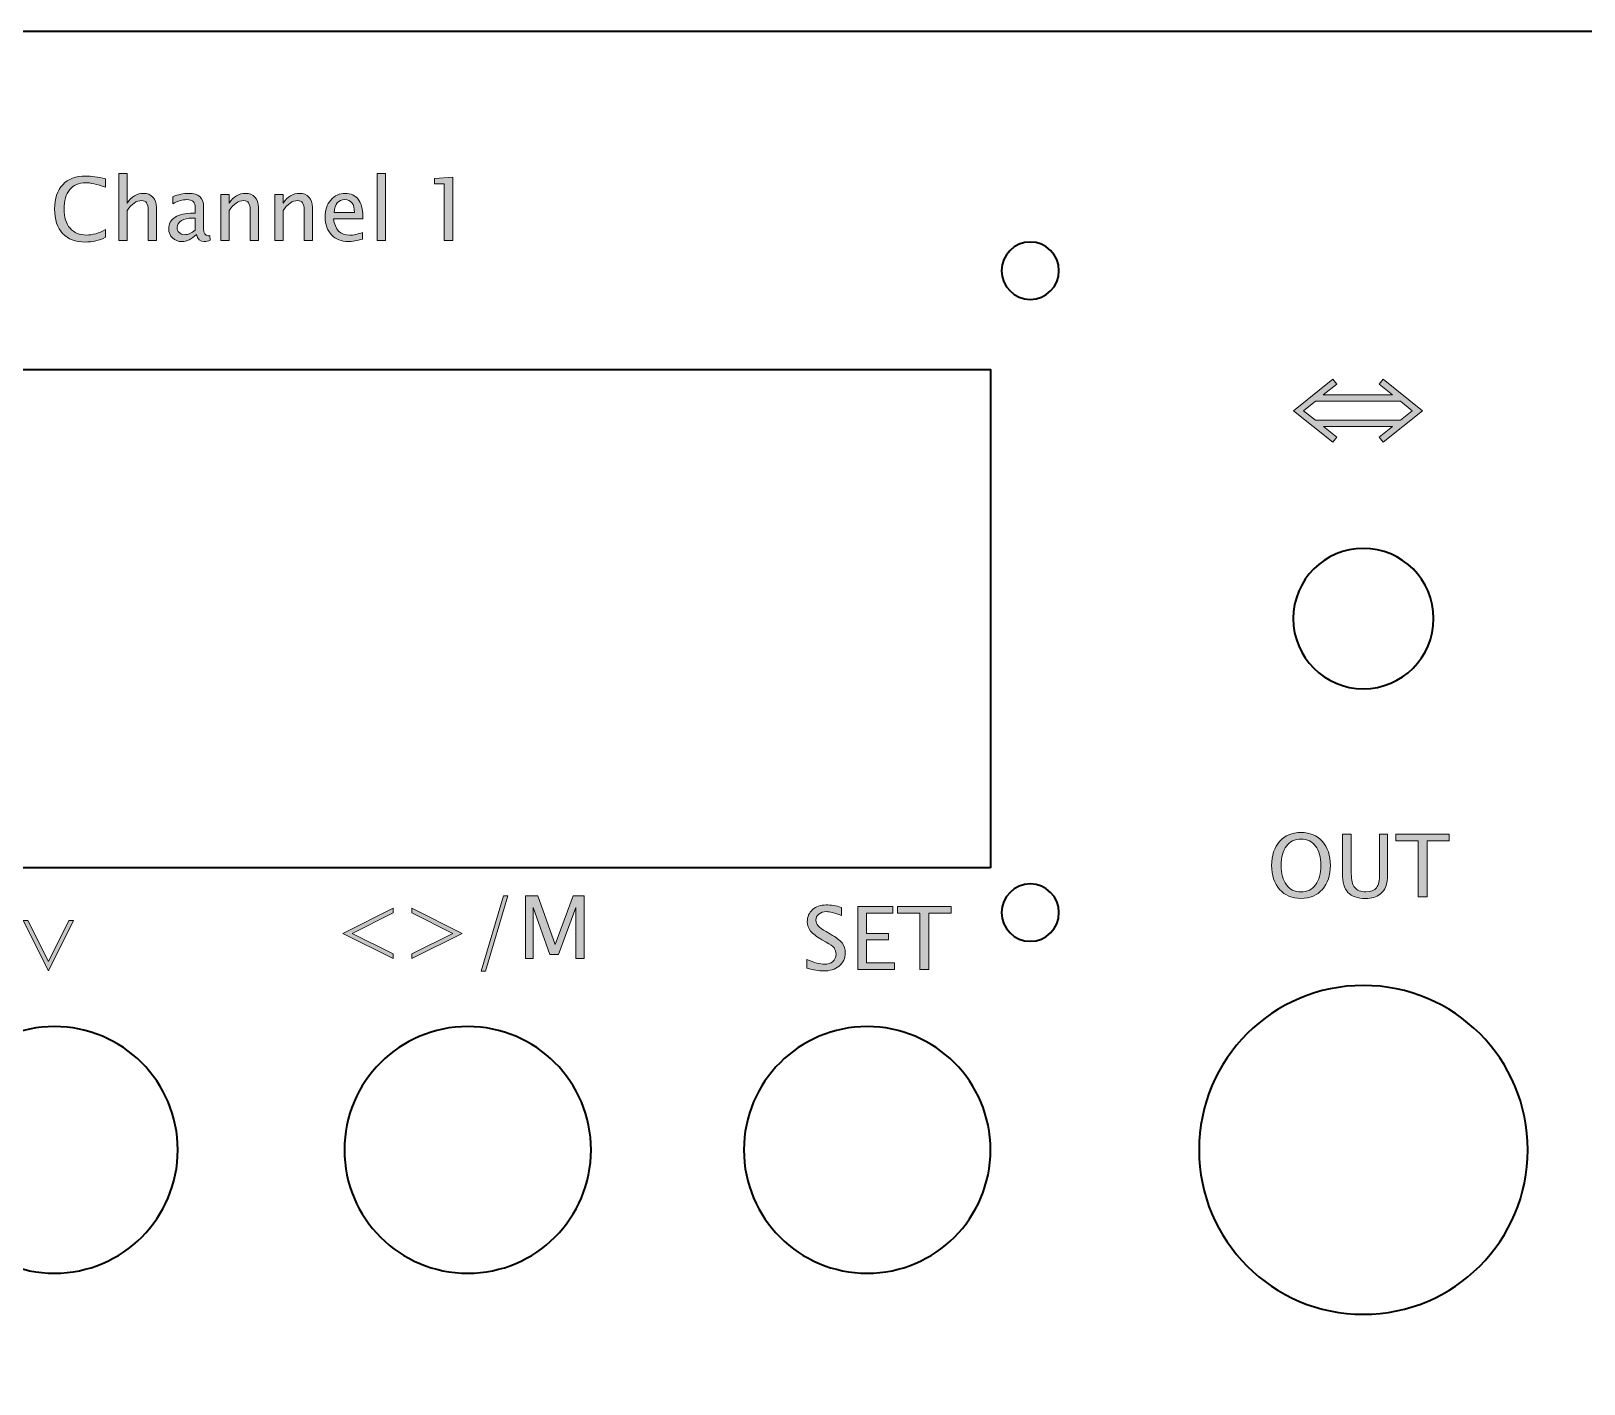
# Model space of a CAD drawing. Header units: inches. Extents: x 4 to 816, y 71 to 806.
# Drawn here: x 95.6 to 168, y 652.1 to 715.2 of the extents above; entities that cross this region are included whole.
import ezdxf

# ---------------------------------------------------------------- set-up
doc = ezdxf.new("R2010")
doc.units = ezdxf.units.IN
doc.header["$MEASUREMENT"] = 0
doc.layers.add('Layer 1', color=7, linetype='Continuous')

# ---------------------------------------------------------------- blocks, each defined once
blk = doc.blocks.new('block 9')
at = {"layer": 'Layer 1', "color": 240, "lineweight": 35, "true_color": 0xed1c24}
blk.add_lwpolyline([(23.165, 715.165), (406.63, 715.165), (406.63, 588.621), (23.165, 588.621)], dxfattribs=at)
blk = doc.blocks.new('block 248')
at = {"layer": 'Layer 1', "color": 240, "lineweight": 35, "true_color": 0xed1c24}
blk.add_lwpolyline([(140.364, 676.139), (72.012, 676.139), (72.012, 699.387), (140.364, 699.387), (140.364, 676.139)], dxfattribs=at)
blk = doc.blocks.new('block 249')
at = {"layer": 'Layer 1', "color": 240, "lineweight": 35, "true_color": 0xed1c24}
blk.add_open_spline([(140.364, 662.982), (140.364, 659.805), (137.789, 657.23), (134.612, 657.23), (131.436, 657.23), (128.86, 659.805), (128.86, 662.982), (128.86, 666.159), (131.436, 668.734), (134.612, 668.734), (137.789, 668.734), (140.364, 666.159), (140.364, 662.982)], degree=3, knots=[0, 0, 0, 0, 1, 1, 1, 2, 2, 2, 3, 3, 3, 4, 4, 4, 4], dxfattribs=at)
blk = doc.blocks.new('block 250')
at = {"layer": 'Layer 1', "color": 240, "lineweight": 35, "true_color": 0xed1c24}
blk.add_open_spline([(121.729, 662.982), (121.729, 659.805), (119.154, 657.23), (115.977, 657.23), (112.8, 657.23), (110.225, 659.805), (110.225, 662.982), (110.225, 666.159), (112.8, 668.734), (115.977, 668.734), (119.154, 668.734), (121.729, 666.159), (121.729, 662.982)], degree=3, knots=[0, 0, 0, 0, 1, 1, 1, 2, 2, 2, 3, 3, 3, 4, 4, 4, 4], dxfattribs=at)
blk = doc.blocks.new('block 251')
at = {"layer": 'Layer 1', "color": 240, "lineweight": 35, "true_color": 0xed1c24}
blk.add_open_spline([(102.452, 662.982), (102.452, 659.805), (99.877, 657.23), (96.7, 657.23), (93.523, 657.23), (90.948, 659.805), (90.948, 662.982), (90.948, 666.159), (93.523, 668.734), (96.7, 668.734), (99.877, 668.734), (102.452, 666.159), (102.452, 662.982)], degree=3, knots=[0, 0, 0, 0, 1, 1, 1, 2, 2, 2, 3, 3, 3, 4, 4, 4, 4], dxfattribs=at)
blk = doc.blocks.new('block 255')
at = {"layer": 'Layer 1', "color": 240, "lineweight": 35, "true_color": 0xed1c24}
blk.add_open_spline([(165.429, 662.982), (165.429, 658.746), (161.996, 655.313), (157.76, 655.313), (153.524, 655.313), (150.091, 658.746), (150.091, 662.982), (150.091, 667.218), (153.524, 670.651), (157.76, 670.651), (161.996, 670.651), (165.429, 667.218), (165.429, 662.982)], degree=3, knots=[0, 0, 0, 0, 1, 1, 1, 2, 2, 2, 3, 3, 3, 4, 4, 4, 4], dxfattribs=at)
blk = doc.blocks.new('block 256')
at = {"layer": 'Layer 1', "color": 240, "lineweight": 35, "true_color": 0xed1c24}
blk.add_open_spline([(161.034, 687.763), (161.034, 685.955), (159.568, 684.489), (157.76, 684.489), (155.952, 684.489), (154.486, 685.955), (154.486, 687.763), (154.486, 689.571), (155.952, 691.037), (157.76, 691.037), (159.568, 691.037), (161.034, 689.571), (161.034, 687.763)], degree=3, knots=[0, 0, 0, 0, 1, 1, 1, 2, 2, 2, 3, 3, 3, 4, 4, 4, 4], dxfattribs=at)
blk = doc.blocks.new('block 259')
at = {"layer": 'Layer 1', "color": 240, "lineweight": 35, "true_color": 0xed1c24}
blk.add_open_spline([(143.557, 703.988), (143.557, 703.249), (142.958, 702.65), (142.219, 702.65), (141.481, 702.65), (140.882, 703.249), (140.882, 703.988), (140.882, 704.726), (141.481, 705.325), (142.219, 705.325), (142.958, 705.325), (143.557, 704.726), (143.557, 703.988)], degree=3, knots=[0, 0, 0, 0, 1, 1, 1, 2, 2, 2, 3, 3, 3, 4, 4, 4, 4], dxfattribs=at)
blk = doc.blocks.new('block 260')
at = {"layer": 'Layer 1', "color": 240, "lineweight": 35, "true_color": 0xed1c24}
blk.add_open_spline([(143.557, 674.048), (143.557, 673.31), (142.958, 672.711), (142.219, 672.711), (141.481, 672.711), (140.882, 673.31), (140.882, 674.048), (140.882, 674.787), (141.481, 675.386), (142.219, 675.386), (142.958, 675.386), (143.557, 674.787), (143.557, 674.048)], degree=3, knots=[0, 0, 0, 0, 1, 1, 1, 2, 2, 2, 3, 3, 3, 4, 4, 4, 4], dxfattribs=at)
blk = doc.blocks.new('block 262')
at = {"layer": 'Layer 1', "true_color": 0x231f20}
h = blk.add_hatch(color=250, dxfattribs=at)
h.dxf.hatch_style = 2
edge = h.paths.add_edge_path()
edge.add_spline(control_points=[(99.697, 705.397), (99.697, 705.397), (99.697, 708.526), (99.697, 708.526), (99.697, 708.526), (100.087, 708.526), (100.087, 708.526), (100.087, 708.526), (100.087, 707.144), (100.087, 707.144), (100.293, 707.446), (100.546, 707.596), (100.844, 707.596), (101.032, 707.596), (101.181, 707.537), (101.291, 707.419), (101.401, 707.301), (101.457, 707.142), (101.457, 706.943), (101.457, 706.943), (101.457, 705.397), (101.457, 705.397), (101.457, 705.397), (101.066, 705.397), (101.066, 705.397), (101.066, 705.397), (101.066, 706.815), (101.066, 706.815), (101.066, 706.975), (101.043, 707.089), (100.996, 707.158), (100.949, 707.225), (100.871, 707.259), (100.763, 707.259), (100.524, 707.259), (100.299, 707.103), (100.087, 706.79), (100.087, 706.79), (100.087, 705.397), (100.087, 705.397), (100.087, 705.397), (99.697, 705.397), (99.697, 705.397)], knot_values=[0, 0, 0, 0, 1, 1, 1, 2, 2, 2, 3, 3, 3, 4, 4, 4, 5, 5, 5, 6, 6, 6, 7, 7, 7, 8, 8, 8, 9, 9, 9, 10, 10, 10, 11, 11, 11, 12, 12, 12, 13, 13, 13, 14, 14, 14, 14], degree=3, periodic=1)
h = blk.add_hatch(color=250, dxfattribs=at)
h.dxf.hatch_style = 2
h.paths.add_polyline_path([(111.755, 705.397), (111.755, 708.526), (112.146, 708.526), (112.146, 705.397)])
h = blk.add_hatch(color=250, dxfattribs=at)
h.dxf.hatch_style = 2
edge = h.paths.add_edge_path()
edge.add_spline(control_points=[(99.081, 705.547), (98.791, 705.398), (98.476, 705.323), (98.134, 705.323), (97.678, 705.323), (97.326, 705.457), (97.077, 705.724), (96.829, 705.991), (96.705, 706.37), (96.705, 706.861), (96.705, 707.351), (96.831, 707.731), (97.084, 708), (97.337, 708.269), (97.694, 708.403), (98.155, 708.403), (98.417, 708.403), (98.724, 708.36), (99.077, 708.274), (99.077, 708.274), (99.077, 707.884), (99.077, 707.884), (98.675, 708.022), (98.365, 708.092), (98.147, 708.092), (97.829, 708.092), (97.583, 707.984), (97.408, 707.769), (97.234, 707.553), (97.147, 707.25), (97.147, 706.857), (97.147, 706.482), (97.24, 706.187), (97.426, 705.971), (97.612, 705.756), (97.867, 705.649), (98.191, 705.649), (98.467, 705.649), (98.764, 705.734), (99.081, 705.904), (99.081, 705.904), (99.081, 705.547), (99.081, 705.547)], knot_values=[0, 0, 0, 0, 1, 1, 1, 2, 2, 2, 3, 3, 3, 4, 4, 4, 5, 5, 5, 6, 6, 6, 7, 7, 7, 8, 8, 8, 9, 9, 9, 10, 10, 10, 11, 11, 11, 12, 12, 12, 13, 13, 13, 14, 14, 14, 14], degree=3, periodic=1)
h = blk.add_hatch(color=250, dxfattribs=at)
h.dxf.hatch_style = 2
h.paths.add_polyline_path([(114.884, 705.397), (114.884, 708.036), (114.419, 708.036), (114.419, 708.282), (115.274, 708.355), (115.274, 705.397)])
h = blk.add_hatch(color=250, dxfattribs=at)
h.dxf.hatch_style = 2
edge = h.paths.add_edge_path()
edge.add_spline(control_points=[(103.325, 705.67), (103.092, 705.455), (102.866, 705.347), (102.65, 705.347), (102.471, 705.347), (102.323, 705.403), (102.206, 705.515), (102.088, 705.626), (102.029, 705.767), (102.029, 705.938), (102.029, 706.173), (102.128, 706.353), (102.326, 706.48), (102.523, 706.606), (102.807, 706.669), (103.177, 706.669), (103.177, 706.669), (103.268, 706.669), (103.268, 706.669), (103.268, 706.669), (103.268, 706.928), (103.268, 706.928), (103.268, 707.178), (103.138, 707.303), (102.878, 707.303), (102.675, 707.303), (102.455, 707.24), (102.216, 707.113), (102.216, 707.113), (102.216, 707.436), (102.216, 707.436), (102.478, 707.543), (102.726, 707.596), (102.959, 707.596), (103.198, 707.596), (103.374, 707.542), (103.488, 707.433), (103.601, 707.324), (103.658, 707.156), (103.658, 706.928), (103.658, 706.928), (103.658, 705.953), (103.658, 705.953), (103.658, 705.73), (103.727, 705.619), (103.864, 705.619), (103.882, 705.619), (103.907, 705.621), (103.94, 705.627), (103.94, 705.627), (103.967, 705.411), (103.967, 705.411), (103.879, 705.368), (103.781, 705.347), (103.674, 705.347), (103.492, 705.347), (103.376, 705.455), (103.325, 705.67)], knot_values=[0, 0, 0, 0, 1, 1, 1, 2, 2, 2, 3, 3, 3, 4, 4, 4, 5, 5, 5, 6, 6, 6, 7, 7, 7, 8, 8, 8, 9, 9, 9, 10, 10, 10, 11, 11, 11, 12, 12, 12, 13, 13, 13, 14, 14, 14, 15, 15, 15, 16, 16, 16, 17, 17, 17, 18, 18, 18, 19, 19, 19, 19], degree=3, periodic=1)
edge = h.paths.add_edge_path()
edge.add_spline(control_points=[(103.268, 705.882), (103.268, 705.882), (103.268, 706.439), (103.268, 706.439), (103.268, 706.439), (103.143, 706.443), (103.143, 706.443), (102.926, 706.443), (102.752, 706.403), (102.619, 706.322), (102.486, 706.241), (102.42, 706.135), (102.42, 706.001), (102.42, 705.907), (102.453, 705.828), (102.519, 705.763), (102.585, 705.699), (102.666, 705.666), (102.761, 705.666), (102.923, 705.666), (103.092, 705.738), (103.268, 705.882)], knot_values=[0, 0, 0, 0, 1, 1, 1, 2, 2, 2, 3, 3, 3, 4, 4, 4, 5, 5, 5, 6, 6, 6, 7, 7, 7, 7], degree=3, periodic=1)
h = blk.add_hatch(color=250, dxfattribs=at)
h.dxf.hatch_style = 2
edge = h.paths.add_edge_path()
edge.add_spline(control_points=[(104.457, 705.397), (104.457, 705.397), (104.457, 707.549), (104.457, 707.549), (104.457, 707.549), (104.847, 707.549), (104.847, 707.549), (104.847, 707.549), (104.847, 707.144), (104.847, 707.144), (105.053, 707.446), (105.306, 707.596), (105.604, 707.596), (105.792, 707.596), (105.941, 707.537), (106.051, 707.419), (106.161, 707.301), (106.217, 707.142), (106.217, 706.943), (106.217, 706.943), (106.217, 705.397), (106.217, 705.397), (106.217, 705.397), (105.826, 705.397), (105.826, 705.397), (105.826, 705.397), (105.826, 706.815), (105.826, 706.815), (105.826, 706.975), (105.803, 707.089), (105.756, 707.158), (105.709, 707.225), (105.631, 707.259), (105.523, 707.259), (105.284, 707.259), (105.059, 707.103), (104.847, 706.79), (104.847, 706.79), (104.847, 705.397), (104.847, 705.397), (104.847, 705.397), (104.457, 705.397), (104.457, 705.397)], knot_values=[0, 0, 0, 0, 1, 1, 1, 2, 2, 2, 3, 3, 3, 4, 4, 4, 5, 5, 5, 6, 6, 6, 7, 7, 7, 8, 8, 8, 9, 9, 9, 10, 10, 10, 11, 11, 11, 12, 12, 12, 13, 13, 13, 14, 14, 14, 14], degree=3, periodic=1)
h = blk.add_hatch(color=250, dxfattribs=at)
h.dxf.hatch_style = 2
edge = h.paths.add_edge_path()
edge.add_spline(control_points=[(106.975, 705.397), (106.975, 705.397), (106.975, 707.549), (106.975, 707.549), (106.975, 707.549), (107.366, 707.549), (107.366, 707.549), (107.366, 707.549), (107.366, 707.144), (107.366, 707.144), (107.572, 707.446), (107.824, 707.596), (108.123, 707.596), (108.31, 707.596), (108.459, 707.537), (108.57, 707.419), (108.68, 707.301), (108.735, 707.142), (108.735, 706.943), (108.735, 706.943), (108.735, 705.397), (108.735, 705.397), (108.735, 705.397), (108.345, 705.397), (108.345, 705.397), (108.345, 705.397), (108.345, 706.815), (108.345, 706.815), (108.345, 706.975), (108.321, 707.089), (108.274, 707.158), (108.228, 707.225), (108.15, 707.259), (108.041, 707.259), (107.802, 707.259), (107.577, 707.103), (107.366, 706.79), (107.366, 706.79), (107.366, 705.397), (107.366, 705.397), (107.366, 705.397), (106.975, 705.397), (106.975, 705.397)], knot_values=[0, 0, 0, 0, 1, 1, 1, 2, 2, 2, 3, 3, 3, 4, 4, 4, 5, 5, 5, 6, 6, 6, 7, 7, 7, 8, 8, 8, 9, 9, 9, 10, 10, 10, 11, 11, 11, 12, 12, 12, 13, 13, 13, 14, 14, 14, 14], degree=3, periodic=1)
h = blk.add_hatch(color=250, dxfattribs=at)
h.dxf.hatch_style = 2
edge = h.paths.add_edge_path()
edge.add_spline(control_points=[(111.071, 705.466), (110.81, 705.387), (110.586, 705.347), (110.4, 705.347), (110.081, 705.347), (109.822, 705.453), (109.623, 705.663), (109.423, 705.874), (109.324, 706.146), (109.324, 706.482), (109.324, 706.808), (109.412, 707.075), (109.588, 707.284), (109.765, 707.492), (109.99, 707.596), (110.265, 707.596), (110.525, 707.596), (110.726, 707.503), (110.868, 707.318), (111.01, 707.132), (111.081, 706.869), (111.081, 706.528), (111.081, 706.528), (111.079, 706.409), (111.079, 706.409), (111.079, 706.409), (109.722, 706.409), (109.722, 706.409), (109.779, 705.899), (110.029, 705.644), (110.473, 705.644), (110.636, 705.644), (110.835, 705.689), (111.071, 705.777), (111.071, 705.777), (111.071, 705.466), (111.071, 705.466)], knot_values=[0, 0, 0, 0, 1, 1, 1, 2, 2, 2, 3, 3, 3, 4, 4, 4, 5, 5, 5, 6, 6, 6, 7, 7, 7, 8, 8, 8, 9, 9, 9, 10, 10, 10, 11, 11, 11, 12, 12, 12, 12], degree=3, periodic=1)
edge = h.paths.add_edge_path()
edge.add_spline(control_points=[(109.74, 706.703), (109.74, 706.703), (110.689, 706.703), (110.689, 706.703), (110.689, 707.103), (110.54, 707.303), (110.241, 707.303), (109.941, 707.303), (109.774, 707.103), (109.74, 706.703)], knot_values=[0, 0, 0, 0, 1, 1, 1, 2, 2, 2, 3, 3, 3, 3], degree=3, periodic=1)
at = {"layer": 'Layer 1', "lineweight": 0}
for points in [[(111.755, 705.397), (111.755, 708.526), (112.146, 708.526), (112.146, 705.397), (111.755, 705.397)], [(114.884, 705.397), (114.884, 708.036), (114.419, 708.036), (114.419, 708.282), (115.274, 708.355), (115.274, 705.397), (114.884, 705.397)]]:
    blk.add_lwpolyline(points, dxfattribs=at)
for points, knots in [([(99.697, 705.397), (99.697, 705.397), (99.697, 708.526), (99.697, 708.526), (99.697, 708.526), (100.087, 708.526), (100.087, 708.526), (100.087, 708.526), (100.087, 707.144), (100.087, 707.144), (100.293, 707.446), (100.546, 707.596), (100.844, 707.596), (101.032, 707.596), (101.181, 707.537), (101.291, 707.419), (101.401, 707.301), (101.457, 707.142), (101.457, 706.943), (101.457, 706.943), (101.457, 705.397), (101.457, 705.397), (101.457, 705.397), (101.066, 705.397), (101.066, 705.397), (101.066, 705.397), (101.066, 706.815), (101.066, 706.815), (101.066, 706.975), (101.043, 707.089), (100.996, 707.158), (100.949, 707.225), (100.871, 707.259), (100.763, 707.259), (100.524, 707.259), (100.299, 707.103), (100.087, 706.79), (100.087, 706.79), (100.087, 705.397), (100.087, 705.397), (100.087, 705.397), (99.697, 705.397), (99.697, 705.397)], [0, 0, 0, 0, 1, 1, 1, 2, 2, 2, 3, 3, 3, 4, 4, 4, 5, 5, 5, 6, 6, 6, 7, 7, 7, 8, 8, 8, 9, 9, 9, 10, 10, 10, 11, 11, 11, 12, 12, 12, 13, 13, 13, 14, 14, 14, 14]), ([(99.081, 705.547), (98.791, 705.398), (98.476, 705.323), (98.134, 705.323), (97.678, 705.323), (97.326, 705.457), (97.077, 705.724), (96.829, 705.991), (96.705, 706.37), (96.705, 706.861), (96.705, 707.351), (96.831, 707.731), (97.084, 708), (97.337, 708.269), (97.694, 708.403), (98.155, 708.403), (98.417, 708.403), (98.724, 708.36), (99.077, 708.274), (99.077, 708.274), (99.077, 707.884), (99.077, 707.884), (98.675, 708.022), (98.365, 708.092), (98.147, 708.092), (97.829, 708.092), (97.583, 707.984), (97.408, 707.769), (97.234, 707.553), (97.147, 707.25), (97.147, 706.857), (97.147, 706.482), (97.24, 706.187), (97.426, 705.971), (97.612, 705.756), (97.867, 705.649), (98.191, 705.649), (98.467, 705.649), (98.764, 705.734), (99.081, 705.904), (99.081, 705.904), (99.081, 705.547), (99.081, 705.547)], [0, 0, 0, 0, 1, 1, 1, 2, 2, 2, 3, 3, 3, 4, 4, 4, 5, 5, 5, 6, 6, 6, 7, 7, 7, 8, 8, 8, 9, 9, 9, 10, 10, 10, 11, 11, 11, 12, 12, 12, 13, 13, 13, 14, 14, 14, 14]), ([(103.325, 705.67), (103.092, 705.455), (102.866, 705.347), (102.65, 705.347), (102.471, 705.347), (102.323, 705.403), (102.206, 705.515), (102.088, 705.626), (102.029, 705.767), (102.029, 705.938), (102.029, 706.173), (102.128, 706.353), (102.326, 706.48), (102.523, 706.606), (102.807, 706.669), (103.177, 706.669), (103.177, 706.669), (103.268, 706.669), (103.268, 706.669), (103.268, 706.669), (103.268, 706.928), (103.268, 706.928), (103.268, 707.178), (103.138, 707.303), (102.878, 707.303), (102.675, 707.303), (102.455, 707.24), (102.216, 707.113), (102.216, 707.113), (102.216, 707.436), (102.216, 707.436), (102.478, 707.543), (102.726, 707.596), (102.959, 707.596), (103.198, 707.596), (103.374, 707.542), (103.488, 707.433), (103.601, 707.324), (103.658, 707.156), (103.658, 706.928), (103.658, 706.928), (103.658, 705.953), (103.658, 705.953), (103.658, 705.73), (103.727, 705.619), (103.864, 705.619), (103.882, 705.619), (103.907, 705.621), (103.94, 705.627), (103.94, 705.627), (103.967, 705.411), (103.967, 705.411), (103.879, 705.368), (103.781, 705.347), (103.674, 705.347), (103.492, 705.347), (103.376, 705.455), (103.325, 705.67)], [0, 0, 0, 0, 1, 1, 1, 2, 2, 2, 3, 3, 3, 4, 4, 4, 5, 5, 5, 6, 6, 6, 7, 7, 7, 8, 8, 8, 9, 9, 9, 10, 10, 10, 11, 11, 11, 12, 12, 12, 13, 13, 13, 14, 14, 14, 15, 15, 15, 16, 16, 16, 17, 17, 17, 18, 18, 18, 19, 19, 19, 19]), ([(104.457, 705.397), (104.457, 705.397), (104.457, 707.549), (104.457, 707.549), (104.457, 707.549), (104.847, 707.549), (104.847, 707.549), (104.847, 707.549), (104.847, 707.144), (104.847, 707.144), (105.053, 707.446), (105.306, 707.596), (105.604, 707.596), (105.792, 707.596), (105.941, 707.537), (106.051, 707.419), (106.161, 707.301), (106.217, 707.142), (106.217, 706.943), (106.217, 706.943), (106.217, 705.397), (106.217, 705.397), (106.217, 705.397), (105.826, 705.397), (105.826, 705.397), (105.826, 705.397), (105.826, 706.815), (105.826, 706.815), (105.826, 706.975), (105.803, 707.089), (105.756, 707.158), (105.709, 707.225), (105.631, 707.259), (105.523, 707.259), (105.284, 707.259), (105.059, 707.103), (104.847, 706.79), (104.847, 706.79), (104.847, 705.397), (104.847, 705.397), (104.847, 705.397), (104.457, 705.397), (104.457, 705.397)], [0, 0, 0, 0, 1, 1, 1, 2, 2, 2, 3, 3, 3, 4, 4, 4, 5, 5, 5, 6, 6, 6, 7, 7, 7, 8, 8, 8, 9, 9, 9, 10, 10, 10, 11, 11, 11, 12, 12, 12, 13, 13, 13, 14, 14, 14, 14]), ([(106.975, 705.397), (106.975, 705.397), (106.975, 707.549), (106.975, 707.549), (106.975, 707.549), (107.366, 707.549), (107.366, 707.549), (107.366, 707.549), (107.366, 707.144), (107.366, 707.144), (107.572, 707.446), (107.824, 707.596), (108.123, 707.596), (108.31, 707.596), (108.459, 707.537), (108.57, 707.419), (108.68, 707.301), (108.735, 707.142), (108.735, 706.943), (108.735, 706.943), (108.735, 705.397), (108.735, 705.397), (108.735, 705.397), (108.345, 705.397), (108.345, 705.397), (108.345, 705.397), (108.345, 706.815), (108.345, 706.815), (108.345, 706.975), (108.321, 707.089), (108.274, 707.158), (108.228, 707.225), (108.15, 707.259), (108.041, 707.259), (107.802, 707.259), (107.577, 707.103), (107.366, 706.79), (107.366, 706.79), (107.366, 705.397), (107.366, 705.397), (107.366, 705.397), (106.975, 705.397), (106.975, 705.397)], [0, 0, 0, 0, 1, 1, 1, 2, 2, 2, 3, 3, 3, 4, 4, 4, 5, 5, 5, 6, 6, 6, 7, 7, 7, 8, 8, 8, 9, 9, 9, 10, 10, 10, 11, 11, 11, 12, 12, 12, 13, 13, 13, 14, 14, 14, 14]), ([(111.071, 705.466), (110.81, 705.387), (110.586, 705.347), (110.4, 705.347), (110.081, 705.347), (109.822, 705.453), (109.623, 705.663), (109.423, 705.874), (109.324, 706.146), (109.324, 706.482), (109.324, 706.808), (109.412, 707.075), (109.588, 707.284), (109.765, 707.492), (109.99, 707.596), (110.265, 707.596), (110.525, 707.596), (110.726, 707.503), (110.868, 707.318), (111.01, 707.132), (111.081, 706.869), (111.081, 706.528), (111.081, 706.528), (111.079, 706.409), (111.079, 706.409), (111.079, 706.409), (109.722, 706.409), (109.722, 706.409), (109.779, 705.899), (110.029, 705.644), (110.473, 705.644), (110.636, 705.644), (110.835, 705.689), (111.071, 705.777), (111.071, 705.777), (111.071, 705.466), (111.071, 705.466)], [0, 0, 0, 0, 1, 1, 1, 2, 2, 2, 3, 3, 3, 4, 4, 4, 5, 5, 5, 6, 6, 6, 7, 7, 7, 8, 8, 8, 9, 9, 9, 10, 10, 10, 11, 11, 11, 12, 12, 12, 12]), ([(109.74, 706.703), (109.74, 706.703), (110.689, 706.703), (110.689, 706.703), (110.689, 707.103), (110.54, 707.303), (110.241, 707.303), (109.941, 707.303), (109.774, 707.103), (109.74, 706.703)], [0, 0, 0, 0, 1, 1, 1, 2, 2, 2, 3, 3, 3, 3]), ([(103.268, 705.882), (103.268, 705.882), (103.268, 706.439), (103.268, 706.439), (103.268, 706.439), (103.143, 706.443), (103.143, 706.443), (102.926, 706.443), (102.752, 706.403), (102.619, 706.322), (102.486, 706.241), (102.42, 706.135), (102.42, 706.001), (102.42, 705.907), (102.453, 705.828), (102.519, 705.763), (102.585, 705.699), (102.666, 705.666), (102.761, 705.666), (102.923, 705.666), (103.092, 705.738), (103.268, 705.882)], [0, 0, 0, 0, 1, 1, 1, 2, 2, 2, 3, 3, 3, 4, 4, 4, 5, 5, 5, 6, 6, 6, 7, 7, 7, 7])]:
    blk.add_open_spline(points, degree=3, knots=knots, dxfattribs=at)
blk = doc.blocks.new('block 261')
at = {"layer": 'Layer 1'}
blk.add_blockref('block 262', (0, 0), dxfattribs=at)
blk = doc.blocks.new('block 264')
at = {"layer": 'Layer 1', "true_color": 0x231f20}
h = blk.add_hatch(color=250, dxfattribs=at)
h.dxf.hatch_style = 2
h.paths.add_polyline_path([(95.245, 673.674), (95.463, 673.674), (96.421, 671.768), (97.375, 673.674), (97.593, 673.674), (96.419, 671.328)])
at = {"layer": 'Layer 1', "lineweight": 0}
blk.add_lwpolyline([(95.245, 673.674), (95.463, 673.674), (96.421, 671.768), (97.375, 673.674), (97.593, 673.674), (96.419, 671.328), (95.245, 673.674)], dxfattribs=at)
blk = doc.blocks.new('block 263')
at = {"layer": 'Layer 1'}
blk.add_blockref('block 264', (0, 0), dxfattribs=at)
blk = doc.blocks.new('block 268')
at = {"layer": 'Layer 1', "true_color": 0x231f20}
h = blk.add_hatch(color=250, dxfattribs=at)
h.dxf.hatch_style = 2
h.paths.add_polyline_path([(116.602, 671.316), (117.644, 674.836), (117.85, 674.836), (116.808, 671.316)])
h = blk.add_hatch(color=250, dxfattribs=at)
h.dxf.hatch_style = 2
h.paths.add_polyline_path([(118.669, 671.903), (118.669, 674.836), (119.243, 674.836), (120.057, 672.567), (120.893, 674.836), (121.409, 674.836), (121.409, 671.903), (121.019, 671.903), (121.019, 674.285), (120.212, 672.099), (119.81, 672.099), (119.026, 674.291), (119.026, 671.903)])
h = blk.add_hatch(color=250, dxfattribs=at)
h.dxf.hatch_style = 2
h.paths.add_polyline_path([(112.496, 671.903), (110.15, 673.077), (112.496, 674.251), (112.496, 674.033), (110.592, 673.077), (112.496, 672.121)])
h = blk.add_hatch(color=250, dxfattribs=at)
h.dxf.hatch_style = 2
h.paths.add_polyline_path([(113.376, 671.903), (113.376, 672.121), (115.282, 673.077), (113.376, 674.033), (113.376, 674.251), (115.722, 673.077)])
at = {"layer": 'Layer 1', "lineweight": 0}
for points in [[(116.602, 671.316), (117.644, 674.836), (117.85, 674.836), (116.808, 671.316), (116.602, 671.316)], [(118.669, 671.903), (118.669, 674.836), (119.243, 674.836), (120.057, 672.567), (120.893, 674.836), (121.409, 674.836), (121.409, 671.903), (121.019, 671.903), (121.019, 674.285), (120.212, 672.099), (119.81, 672.099), (119.026, 674.291), (119.026, 671.903), (118.669, 671.903)], [(112.496, 671.903), (110.15, 673.077), (112.496, 674.251), (112.496, 674.033), (110.592, 673.077), (112.496, 672.121), (112.496, 671.903)], [(113.376, 671.903), (113.376, 672.121), (115.282, 673.077), (113.376, 674.033), (113.376, 674.251), (115.722, 673.077), (113.376, 671.903)]]:
    blk.add_lwpolyline(points, dxfattribs=at)
blk = doc.blocks.new('block 267')
at = {"layer": 'Layer 1'}
blk.add_blockref('block 268', (0, 0), dxfattribs=at)
blk = doc.blocks.new('block 270')
at = {"layer": 'Layer 1', "true_color": 0x231f20}
h = blk.add_hatch(color=250, dxfattribs=at)
h.dxf.hatch_style = 2
edge = h.paths.add_edge_path()
edge.add_spline(control_points=[(131.802, 671.455), (131.802, 671.455), (131.802, 671.867), (131.802, 671.867), (132.133, 671.714), (132.405, 671.638), (132.619, 671.638), (132.781, 671.638), (132.912, 671.681), (133.012, 671.767), (133.112, 671.854), (133.162, 671.967), (133.162, 672.105), (133.162, 672.22), (133.129, 672.318), (133.064, 672.399), (132.998, 672.479), (132.878, 672.569), (132.702, 672.668), (132.702, 672.668), (132.5, 672.785), (132.5, 672.785), (132.25, 672.928), (132.074, 673.062), (131.972, 673.188), (131.869, 673.314), (131.818, 673.461), (131.818, 673.627), (131.818, 673.854), (131.9, 674.041), (132.064, 674.187), (132.228, 674.333), (132.437, 674.406), (132.69, 674.406), (132.916, 674.406), (133.154, 674.368), (133.405, 674.293), (133.405, 674.293), (133.405, 673.913), (133.405, 673.913), (133.096, 674.034), (132.866, 674.095), (132.714, 674.095), (132.57, 674.095), (132.451, 674.056), (132.357, 673.98), (132.263, 673.903), (132.217, 673.807), (132.217, 673.69), (132.217, 673.593), (132.251, 673.506), (132.32, 673.431), (132.388, 673.356), (132.514, 673.266), (132.696, 673.162), (132.696, 673.162), (132.906, 673.042), (132.906, 673.042), (133.16, 672.898), (133.337, 672.762), (133.437, 672.634), (133.538, 672.506), (133.588, 672.352), (133.588, 672.173), (133.588, 671.918), (133.494, 671.713), (133.306, 671.558), (133.119, 671.404), (132.87, 671.326), (132.559, 671.326), (132.361, 671.326), (132.109, 671.37), (131.802, 671.455)], knot_values=[0, 0, 0, 0, 1, 1, 1, 2, 2, 2, 3, 3, 3, 4, 4, 4, 5, 5, 5, 6, 6, 6, 7, 7, 7, 8, 8, 8, 9, 9, 9, 10, 10, 10, 11, 11, 11, 12, 12, 12, 13, 13, 13, 14, 14, 14, 15, 15, 15, 16, 16, 16, 17, 17, 17, 18, 18, 18, 19, 19, 19, 20, 20, 20, 21, 21, 21, 22, 22, 22, 23, 23, 23, 24, 24, 24, 24], degree=3, periodic=1)
h = blk.add_hatch(color=250, dxfattribs=at)
h.dxf.hatch_style = 2
h.paths.add_polyline_path([(134.168, 671.4), (134.168, 674.333), (135.807, 674.333), (135.807, 674.022), (134.584, 674.022), (134.584, 673.08), (135.609, 673.08), (135.609, 672.773), (134.584, 672.773), (134.584, 671.711), (135.892, 671.711), (135.892, 671.4)])
h = blk.add_hatch(color=250, dxfattribs=at)
h.dxf.hatch_style = 2
h.paths.add_polyline_path([(137.066, 671.4), (137.066, 674.022), (136.025, 674.022), (136.025, 674.333), (138.522, 674.333), (138.522, 674.022), (137.482, 674.022), (137.482, 671.4)])
at = {"layer": 'Layer 1', "lineweight": 0}
for points in [[(134.168, 671.4), (134.168, 674.333), (135.807, 674.333), (135.807, 674.022), (134.584, 674.022), (134.584, 673.08), (135.609, 673.08), (135.609, 672.773), (134.584, 672.773), (134.584, 671.711), (135.892, 671.711), (135.892, 671.4), (134.168, 671.4)], [(137.066, 671.4), (137.066, 674.022), (136.025, 674.022), (136.025, 674.333), (138.522, 674.333), (138.522, 674.022), (137.482, 674.022), (137.482, 671.4), (137.066, 671.4)]]:
    blk.add_lwpolyline(points, dxfattribs=at)
blk.add_open_spline([(131.802, 671.455), (131.802, 671.455), (131.802, 671.867), (131.802, 671.867), (132.133, 671.714), (132.405, 671.638), (132.619, 671.638), (132.781, 671.638), (132.912, 671.681), (133.012, 671.767), (133.112, 671.854), (133.162, 671.967), (133.162, 672.105), (133.162, 672.22), (133.129, 672.318), (133.064, 672.399), (132.998, 672.479), (132.878, 672.569), (132.702, 672.668), (132.702, 672.668), (132.5, 672.785), (132.5, 672.785), (132.25, 672.928), (132.074, 673.062), (131.972, 673.188), (131.869, 673.314), (131.818, 673.461), (131.818, 673.627), (131.818, 673.854), (131.9, 674.041), (132.064, 674.187), (132.228, 674.333), (132.437, 674.406), (132.69, 674.406), (132.916, 674.406), (133.154, 674.368), (133.405, 674.293), (133.405, 674.293), (133.405, 673.913), (133.405, 673.913), (133.096, 674.034), (132.866, 674.095), (132.714, 674.095), (132.57, 674.095), (132.451, 674.056), (132.357, 673.98), (132.263, 673.903), (132.217, 673.807), (132.217, 673.69), (132.217, 673.593), (132.251, 673.506), (132.32, 673.431), (132.388, 673.356), (132.514, 673.266), (132.696, 673.162), (132.696, 673.162), (132.906, 673.042), (132.906, 673.042), (133.16, 672.898), (133.337, 672.762), (133.437, 672.634), (133.538, 672.506), (133.588, 672.352), (133.588, 672.173), (133.588, 671.918), (133.494, 671.713), (133.306, 671.558), (133.119, 671.404), (132.87, 671.326), (132.559, 671.326), (132.361, 671.326), (132.109, 671.37), (131.802, 671.455)], degree=3, knots=[0, 0, 0, 0, 1, 1, 1, 2, 2, 2, 3, 3, 3, 4, 4, 4, 5, 5, 5, 6, 6, 6, 7, 7, 7, 8, 8, 8, 9, 9, 9, 10, 10, 10, 11, 11, 11, 12, 12, 12, 13, 13, 13, 14, 14, 14, 15, 15, 15, 16, 16, 16, 17, 17, 17, 18, 18, 18, 19, 19, 19, 20, 20, 20, 21, 21, 21, 22, 22, 22, 23, 23, 23, 24, 24, 24, 24], dxfattribs=at)
blk = doc.blocks.new('block 269')
at = {"layer": 'Layer 1'}
blk.add_blockref('block 270', (0, 0), dxfattribs=at)
blk = doc.blocks.new('block 276')
at = {"layer": 'Layer 1', "true_color": 0x231f20}
h = blk.add_hatch(color=250, dxfattribs=at)
h.dxf.hatch_style = 2
edge = h.paths.add_edge_path()
edge.add_spline(control_points=[(154.847, 674.708), (154.431, 674.708), (154.099, 674.848), (153.85, 675.127), (153.601, 675.407), (153.476, 675.78), (153.476, 676.248), (153.476, 676.715), (153.601, 677.089), (153.85, 677.368), (154.099, 677.648), (154.431, 677.788), (154.847, 677.788), (155.264, 677.788), (155.596, 677.648), (155.845, 677.368), (156.094, 677.089), (156.219, 676.715), (156.219, 676.248), (156.219, 675.78), (156.094, 675.407), (155.845, 675.127), (155.596, 674.848), (155.264, 674.708), (154.847, 674.708)], knot_values=[0, 0, 0, 0, 1, 1, 1, 2, 2, 2, 3, 3, 3, 4, 4, 4, 5, 5, 5, 6, 6, 6, 7, 7, 7, 8, 8, 8, 8], degree=3, periodic=1)
edge = h.paths.add_edge_path()
edge.add_spline(control_points=[(154.847, 675.019), (155.139, 675.019), (155.367, 675.128), (155.531, 675.345), (155.695, 675.562), (155.777, 675.865), (155.777, 676.252), (155.777, 676.636), (155.695, 676.936), (155.531, 677.152), (155.367, 677.368), (155.139, 677.476), (154.847, 677.476), (154.555, 677.476), (154.328, 677.368), (154.164, 677.152), (154, 676.936), (153.918, 676.636), (153.918, 676.252), (153.918, 675.865), (154, 675.562), (154.164, 675.345), (154.328, 675.128), (154.555, 675.019), (154.847, 675.019)], knot_values=[0, 0, 0, 0, 1, 1, 1, 2, 2, 2, 3, 3, 3, 4, 4, 4, 5, 5, 5, 6, 6, 6, 7, 7, 7, 8, 8, 8, 8], degree=3, periodic=1)
h = blk.add_hatch(color=250, dxfattribs=at)
h.dxf.hatch_style = 2
edge = h.paths.add_edge_path()
edge.add_spline(control_points=[(156.778, 677.714), (156.778, 677.714), (157.194, 677.714), (157.194, 677.714), (157.194, 677.714), (157.194, 675.863), (157.194, 675.863), (157.194, 675.569), (157.248, 675.354), (157.357, 675.22), (157.466, 675.086), (157.639, 675.019), (157.876, 675.019), (158.109, 675.019), (158.273, 675.082), (158.37, 675.209), (158.467, 675.335), (158.515, 675.548), (158.515, 675.849), (158.515, 675.849), (158.515, 677.714), (158.515, 677.714), (158.515, 677.714), (158.882, 677.714), (158.882, 677.714), (158.882, 677.714), (158.882, 675.856), (158.882, 675.856), (158.882, 675.599), (158.857, 675.402), (158.807, 675.265), (158.757, 675.128), (158.666, 675.007), (158.535, 674.902), (158.371, 674.773), (158.146, 674.708), (157.859, 674.708), (157.488, 674.708), (157.215, 674.802), (157.04, 674.989), (156.865, 675.177), (156.778, 675.47), (156.778, 675.867), (156.778, 675.867), (156.778, 677.714), (156.778, 677.714)], knot_values=[0, 0, 0, 0, 1, 1, 1, 2, 2, 2, 3, 3, 3, 4, 4, 4, 5, 5, 5, 6, 6, 6, 7, 7, 7, 8, 8, 8, 9, 9, 9, 10, 10, 10, 11, 11, 11, 12, 12, 12, 13, 13, 13, 14, 14, 14, 15, 15, 15, 15], degree=3, periodic=1)
h = blk.add_hatch(color=250, dxfattribs=at)
h.dxf.hatch_style = 2
h.paths.add_polyline_path([(160.311, 674.781), (160.311, 677.403), (159.27, 677.403), (159.27, 677.714), (161.767, 677.714), (161.767, 677.403), (160.727, 677.403), (160.727, 674.781)])
at = {"layer": 'Layer 1', "lineweight": 0}
blk.add_lwpolyline([(160.311, 674.781), (160.311, 677.403), (159.27, 677.403), (159.27, 677.714), (161.767, 677.714), (161.767, 677.403), (160.727, 677.403), (160.727, 674.781), (160.311, 674.781)], dxfattribs=at)
for points, knots in [([(154.847, 674.708), (154.431, 674.708), (154.099, 674.848), (153.85, 675.127), (153.601, 675.407), (153.476, 675.78), (153.476, 676.248), (153.476, 676.715), (153.601, 677.089), (153.85, 677.368), (154.099, 677.648), (154.431, 677.788), (154.847, 677.788), (155.264, 677.788), (155.596, 677.648), (155.845, 677.368), (156.094, 677.089), (156.219, 676.715), (156.219, 676.248), (156.219, 675.78), (156.094, 675.407), (155.845, 675.127), (155.596, 674.848), (155.264, 674.708), (154.847, 674.708)], [0, 0, 0, 0, 1, 1, 1, 2, 2, 2, 3, 3, 3, 4, 4, 4, 5, 5, 5, 6, 6, 6, 7, 7, 7, 8, 8, 8, 8]), ([(154.847, 675.019), (155.139, 675.019), (155.367, 675.128), (155.531, 675.345), (155.695, 675.562), (155.777, 675.865), (155.777, 676.252), (155.777, 676.636), (155.695, 676.936), (155.531, 677.152), (155.367, 677.368), (155.139, 677.476), (154.847, 677.476), (154.555, 677.476), (154.328, 677.368), (154.164, 677.152), (154, 676.936), (153.918, 676.636), (153.918, 676.252), (153.918, 675.865), (154, 675.562), (154.164, 675.345), (154.328, 675.128), (154.555, 675.019), (154.847, 675.019)], [0, 0, 0, 0, 1, 1, 1, 2, 2, 2, 3, 3, 3, 4, 4, 4, 5, 5, 5, 6, 6, 6, 7, 7, 7, 8, 8, 8, 8]), ([(156.778, 677.714), (156.778, 677.714), (157.194, 677.714), (157.194, 677.714), (157.194, 677.714), (157.194, 675.863), (157.194, 675.863), (157.194, 675.569), (157.248, 675.354), (157.357, 675.22), (157.466, 675.086), (157.639, 675.019), (157.876, 675.019), (158.109, 675.019), (158.273, 675.082), (158.37, 675.209), (158.467, 675.335), (158.515, 675.548), (158.515, 675.849), (158.515, 675.849), (158.515, 677.714), (158.515, 677.714), (158.515, 677.714), (158.882, 677.714), (158.882, 677.714), (158.882, 677.714), (158.882, 675.856), (158.882, 675.856), (158.882, 675.599), (158.857, 675.402), (158.807, 675.265), (158.757, 675.128), (158.666, 675.007), (158.535, 674.902), (158.371, 674.773), (158.146, 674.708), (157.859, 674.708), (157.488, 674.708), (157.215, 674.802), (157.04, 674.989), (156.865, 675.177), (156.778, 675.47), (156.778, 675.867), (156.778, 675.867), (156.778, 677.714), (156.778, 677.714)], [0, 0, 0, 0, 1, 1, 1, 2, 2, 2, 3, 3, 3, 4, 4, 4, 5, 5, 5, 6, 6, 6, 7, 7, 7, 8, 8, 8, 9, 9, 9, 10, 10, 10, 11, 11, 11, 12, 12, 12, 13, 13, 13, 14, 14, 14, 15, 15, 15, 15])]:
    blk.add_open_spline(points, degree=3, knots=knots, dxfattribs=at)
blk = doc.blocks.new('block 275')
at = {"layer": 'Layer 1'}
blk.add_blockref('block 276', (0, 0), dxfattribs=at)
blk = doc.blocks.new('block 278')
at = {"layer": 'Layer 1', "true_color": 0x231f20}
h = blk.add_hatch(color=250, dxfattribs=at)
h.dxf.hatch_style = 2
h.paths.add_polyline_path([(155.891, 696.722), (156.517, 696.218), (156.333, 695.988), (154.499, 697.456), (156.333, 698.925), (156.517, 698.695), (155.887, 698.191), (159.124, 698.191), (158.494, 698.695), (158.678, 698.925), (160.512, 697.456), (158.678, 695.988), (158.494, 696.218), (159.124, 696.722)])
h.paths.add_polyline_path([(155.519, 697.896), (154.97, 697.456), (155.519, 697.017), (159.492, 697.017), (160.041, 697.456), (159.492, 697.896)])
at = {"layer": 'Layer 1', "lineweight": 0}
for points in [[(155.891, 696.722), (156.517, 696.218), (156.333, 695.988), (154.499, 697.456), (156.333, 698.925), (156.517, 698.695), (155.887, 698.191), (159.124, 698.191), (158.494, 698.695), (158.678, 698.925), (160.512, 697.456), (158.678, 695.988), (158.494, 696.218), (159.124, 696.722), (155.891, 696.722)], [(155.519, 697.896), (154.97, 697.456), (155.519, 697.017), (159.492, 697.017), (160.041, 697.456), (159.492, 697.896), (155.519, 697.896)]]:
    blk.add_lwpolyline(points, dxfattribs=at)
blk = doc.blocks.new('block 277')
at = {"layer": 'Layer 1'}
blk.add_blockref('block 278', (0, 0), dxfattribs=at)
blk = doc.blocks.new('block 247')
at = {"layer": 'Layer 1'}
for name in ['block 261', 'block 259', 'block 248', 'block 277', 'block 256', 'block 275', 'block 260', 'block 267', 'block 269', 'block 263', 'block 255', 'block 251', 'block 250', 'block 249']:
    blk.add_blockref(name, (0, 0), dxfattribs=at)

msp = doc.modelspace()

# ---------------------------------------------------------------- block references
at = {"layer": 'Layer 1'}
for name in ['block 9', 'block 247']:
    msp.add_blockref(name, (0, 0), dxfattribs=at)

doc.saveas('drawing.dxf')
